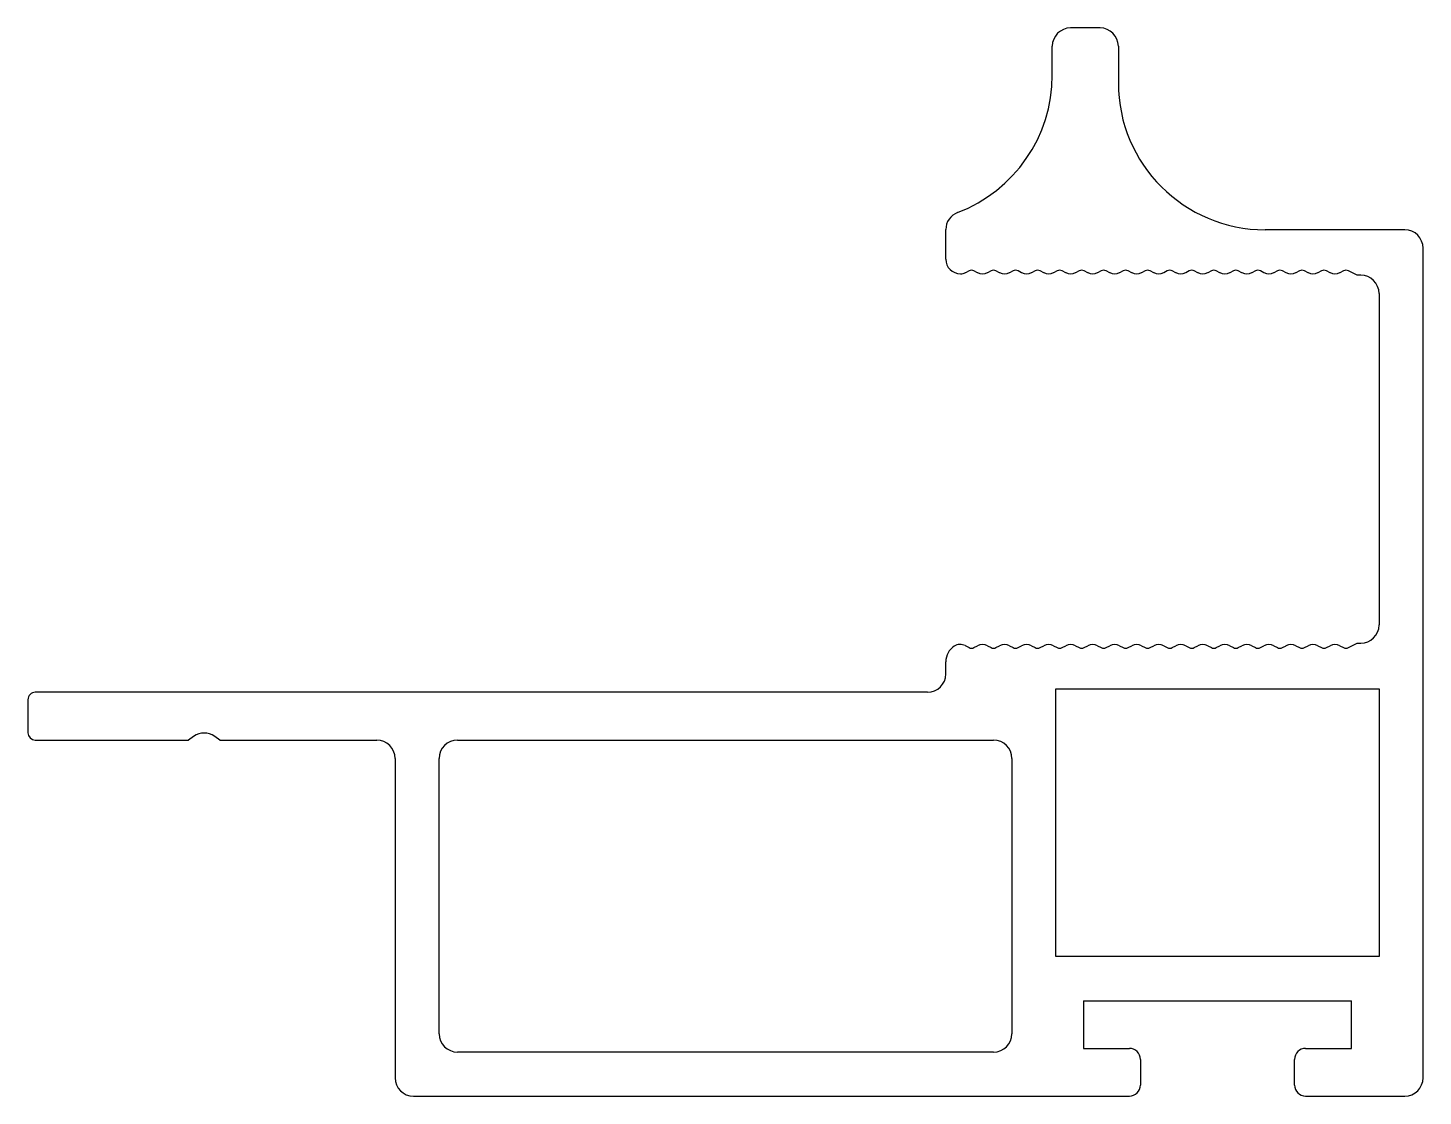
# Model space of a CAD drawing. Extents: x 632 to 670, y 599.3 to 628.4.
import ezdxf

# ---------------------------------------------------------------- set-up
doc = ezdxf.new("R2010")
doc.units = 0
doc.layers.get('0').update_dxf_attribs({"linetype": 'CONTINUOUS'})

msp = doc.modelspace()

# ---------------------------------------------------------------- linework, layer by layer
for p, q in [((661.174, 628.399), (660.374, 628.399)), ((659.874, 627.11), (659.874, 627.899)), ((661.674, 627.899), (661.674, 626.899)), ((656.974, 622.1), (656.974, 622.904)), ((669.474, 622.899), (665.674, 622.899)), ((669.974, 599.799), (669.974, 622.399)), ((657.607, 621.781), (657.508, 621.731)), ((657.84, 621.731), (657.741, 621.781)), ((658.207, 621.781), (658.108, 621.731)), ((658.44, 621.731), (658.341, 621.781)), ((658.807, 621.781), (658.708, 621.731)), ((659.04, 621.731), (658.941, 621.781)), ((659.407, 621.781), (659.308, 621.731)), ((659.64, 621.731), (659.541, 621.781)), ((660.007, 621.781), (659.908, 621.731)), ((660.24, 621.731), (660.141, 621.781)), ((660.607, 621.781), (660.508, 621.731)), ((660.84, 621.731), (660.741, 621.781)), ((661.207, 621.781), (661.108, 621.731)), ((661.44, 621.731), (661.341, 621.781)), ((661.807, 621.781), (661.708, 621.731)), ((662.04, 621.731), (661.941, 621.781)), ((662.407, 621.781), (662.308, 621.731)), ((662.64, 621.731), (662.541, 621.781)), ((663.007, 621.781), (662.908, 621.731)), ((663.24, 621.731), (663.141, 621.781)), ((663.607, 621.781), (663.508, 621.731)), ((663.84, 621.731), (663.741, 621.781)), ((664.207, 621.781), (664.108, 621.731)), ((664.44, 621.731), (664.341, 621.781)), ((664.807, 621.781), (664.708, 621.731)), ((665.04, 621.731), (664.941, 621.781)), ((665.407, 621.781), (665.308, 621.731)), ((665.64, 621.731), (665.541, 621.781)), ((666.007, 621.781), (665.908, 621.731)), ((666.24, 621.731), (666.141, 621.781)), ((666.607, 621.781), (666.508, 621.731)), ((666.84, 621.731), (666.741, 621.781)), ((667.207, 621.781), (667.108, 621.731)), ((667.44, 621.731), (667.341, 621.781)), ((667.807, 621.781), (667.708, 621.731)), ((668.174, 621.664), (667.941, 621.781)), ((668.274, 621.664), (668.174, 621.664)), ((668.774, 621.164), (668.774, 612.134)), ((657.5, 611.571), (657.607, 611.518)), ((657.741, 611.518), (657.84, 611.567)), ((658.108, 611.567), (658.207, 611.518)), ((658.341, 611.518), (658.44, 611.567)), ((658.708, 611.567), (658.807, 611.518)), ((658.941, 611.518), (659.04, 611.567)), ((659.308, 611.567), (659.407, 611.518)), ((659.541, 611.518), (659.64, 611.567)), ((659.908, 611.567), (660.007, 611.518)), ((660.141, 611.518), (660.24, 611.567)), ((660.508, 611.567), (660.607, 611.518)), ((660.741, 611.518), (660.84, 611.567)), ((661.108, 611.567), (661.207, 611.518)), ((661.341, 611.518), (661.44, 611.567)), ((661.708, 611.567), (661.807, 611.518)), ((661.941, 611.518), (662.04, 611.567)), ((662.308, 611.567), (662.407, 611.518)), ((662.541, 611.518), (662.64, 611.567)), ((662.908, 611.567), (663.007, 611.518)), ((663.141, 611.518), (663.24, 611.567)), ((663.508, 611.567), (663.607, 611.518)), ((663.741, 611.518), (663.84, 611.567)), ((664.108, 611.567), (664.207, 611.518)), ((664.341, 611.518), (664.44, 611.567)), ((664.708, 611.567), (664.807, 611.518)), ((664.941, 611.518), (665.04, 611.567)), ((665.308, 611.567), (665.407, 611.518)), ((665.541, 611.518), (665.64, 611.567)), ((665.908, 611.567), (666.007, 611.518)), ((666.141, 611.518), (666.24, 611.567)), ((666.508, 611.567), (666.607, 611.518)), ((666.741, 611.518), (666.84, 611.567)), ((667.108, 611.567), (667.207, 611.518)), ((667.341, 611.518), (667.44, 611.567)), ((667.708, 611.567), (667.807, 611.518)), ((667.941, 611.518), (668.174, 611.634)), ((668.174, 611.634), (668.274, 611.634)), ((656.974, 610.799), (656.974, 611.134)), ((656.474, 610.299), (632.174, 610.299)), ((659.974, 610.394), (668.774, 610.394)), ((659.974, 603.098), (659.974, 610.394)), ((668.774, 610.394), (668.774, 603.098)), ((631.974, 610.099), (631.974, 609.199)), ((632.174, 608.999), (636.345, 608.999)), ((636.487, 609.099), (636.345, 608.999)), ((637.202, 608.999), (637.061, 609.099)), ((637.202, 608.999), (641.474, 608.999)), ((643.674, 608.999), (658.274, 608.999)), ((641.974, 608.499), (641.974, 599.799)), ((643.174, 600.999), (643.174, 608.499)), ((658.774, 608.499), (658.774, 600.999)), ((668.774, 603.098), (659.974, 603.098)), ((660.724, 601.899), (660.724, 600.599)), ((660.724, 601.899), (668.024, 601.899)), ((668.024, 600.599), (668.024, 601.899)), ((658.274, 600.499), (643.674, 600.499)), ((660.724, 600.599), (661.974, 600.599)), ((666.774, 600.599), (668.024, 600.599)), ((662.274, 600.299), (662.274, 599.599)), ((666.474, 599.599), (666.474, 600.299)), ((642.474, 599.299), (661.974, 599.299)), ((666.774, 599.299), (669.474, 599.299))]:
    msp.add_line(p, q)
for centre, radius, start, end in [((660.374, 627.899), 0.5, 90, 180), ((661.174, 627.899), 0.5, 360, 90), ((655.874, 627.11), 4, 290.8275, 0), ((665.674, 626.899), 4, 180, 270), ((657.474, 622.904), 0.5, 110.8275, 180), ((669.474, 622.399), 0.5, 0.0001, 90), ((657.374, 622.1), 0.4, 180, 270), ((657.374, 622), 0.3, 270, 296.5651), ((657.674, 621.647), 0.15, 63.4349, 116.565), ((657.974, 622), 0.3, 243.435, 296.5651), ((658.274, 621.647), 0.15, 63.4349, 116.565), ((658.574, 622), 0.3, 243.435, 296.5651), ((658.874, 621.647), 0.15, 63.4349, 116.565), ((659.174, 622), 0.3, 243.435, 296.5651), ((659.474, 621.647), 0.15, 63.4349, 116.565), ((659.774, 622), 0.3, 243.435, 296.5651), ((660.074, 621.647), 0.15, 63.4349, 116.565), ((660.374, 622), 0.3, 243.435, 296.5651), ((660.674, 621.647), 0.15, 63.4349, 116.565), ((660.974, 622), 0.3, 243.435, 296.5651), ((661.274, 621.647), 0.15, 63.4349, 116.565), ((661.574, 622), 0.3, 243.435, 296.5651), ((661.874, 621.647), 0.15, 63.4349, 116.565), ((662.174, 622), 0.3, 243.435, 296.5651), ((662.474, 621.647), 0.15, 63.4349, 116.565), ((662.774, 622), 0.3, 243.435, 296.5651), ((663.074, 621.647), 0.15, 63.4349, 116.565), ((663.374, 622), 0.3, 243.435, 296.5651), ((663.674, 621.647), 0.15, 63.4349, 116.565), ((663.974, 622), 0.3, 243.435, 296.5651), ((664.274, 621.647), 0.15, 63.4349, 116.565), ((664.574, 622), 0.3, 243.435, 296.5651), ((664.874, 621.647), 0.15, 63.4349, 116.565), ((665.174, 622), 0.3, 243.435, 296.5651), ((665.474, 621.647), 0.15, 63.4349, 116.565), ((665.774, 622), 0.3, 243.435, 296.5651), ((666.074, 621.647), 0.15, 63.4349, 116.565), ((666.374, 622), 0.3, 243.435, 296.5651), ((666.674, 621.647), 0.15, 63.4349, 116.565), ((666.974, 622), 0.3, 243.435, 296.5651), ((667.274, 621.647), 0.15, 63.4349, 116.5654), ((667.574, 622), 0.3, 243.4348, 296.5651), ((667.874, 621.647), 0.15, 63.4349, 116.5651), ((668.274, 621.164), 0.5, 0, 90), ((668.274, 612.134), 0.5, 270, 360), ((657.474, 611.134), 0.5, 122.607, 180), ((657.366, 611.303), 0.3, 63.435, 122.607), ((657.674, 611.652), 0.15, 243.4349, 296.5651), ((657.974, 611.299), 0.3, 63.4349, 116.5651), ((658.274, 611.652), 0.15, 243.4349, 296.565), ((658.574, 611.299), 0.3, 63.4349, 116.5651), ((658.874, 611.652), 0.15, 243.4349, 296.565), ((659.174, 611.299), 0.3, 63.4349, 116.5651), ((659.474, 611.652), 0.15, 243.4349, 296.565), ((659.774, 611.299), 0.3, 63.4349, 116.5651), ((660.074, 611.652), 0.15, 243.4349, 296.5649), ((660.374, 611.299), 0.3, 63.4349, 116.5651), ((660.674, 611.652), 0.15, 243.4349, 296.5649), ((660.974, 611.299), 0.3, 63.4349, 116.5651), ((661.274, 611.652), 0.15, 243.4349, 296.5652), ((661.574, 611.299), 0.3, 63.4349, 116.5651), ((661.874, 611.652), 0.15, 243.4349, 296.5652), ((662.174, 611.299), 0.3, 63.4349, 116.5651), ((662.474, 611.652), 0.15, 243.4349, 296.5651), ((662.774, 611.299), 0.3, 63.435, 116.5651), ((663.074, 611.652), 0.15, 243.4349, 296.5651), ((663.374, 611.299), 0.3, 63.435, 116.5651), ((663.674, 611.652), 0.15, 243.4349, 296.5651), ((663.974, 611.299), 0.3, 63.435, 116.5651), ((664.274, 611.652), 0.15, 243.4349, 296.565), ((664.574, 611.299), 0.3, 63.435, 116.5651), ((664.874, 611.652), 0.15, 243.4349, 296.565), ((665.174, 611.299), 0.3, 63.435, 116.5651), ((665.474, 611.652), 0.15, 243.4349, 296.565), ((665.774, 611.299), 0.3, 63.4349, 116.5651), ((666.074, 611.652), 0.15, 243.4349, 296.5649), ((666.374, 611.299), 0.3, 63.4349, 116.5651), ((666.674, 611.652), 0.15, 243.4349, 296.5652), ((666.974, 611.299), 0.3, 63.4351, 116.5651), ((667.274, 611.652), 0.15, 243.4349, 296.5649), ((667.574, 611.299), 0.3, 63.4349, 116.5651), ((667.874, 611.652), 0.15, 243.4349, 296.5652), ((656.474, 610.799), 0.5, 270, 0), ((632.174, 610.099), 0.2, 89.9999, 180), ((632.174, 609.199), 0.2, 180, 270), ((636.774, 608.689), 0.5, 55, 125), ((641.474, 608.499), 0.5, 0, 90), ((643.674, 608.499), 0.5, 90, 180), ((658.274, 608.499), 0.5, 0, 90), ((643.674, 600.999), 0.5, 180, 270), ((658.274, 600.999), 0.5, 270, 0), ((661.974, 600.299), 0.3, 0, 90), ((666.774, 600.299), 0.3, 90.0001, 180), ((642.474, 599.799), 0.5, 180, 270), ((669.474, 599.799), 0.5, 270, 0), ((661.974, 599.599), 0.3, 270, 0), ((666.774, 599.599), 0.3, 180.0001, 270)]:
    msp.add_arc(centre, radius, start, end)

doc.saveas('drawing.dxf')
